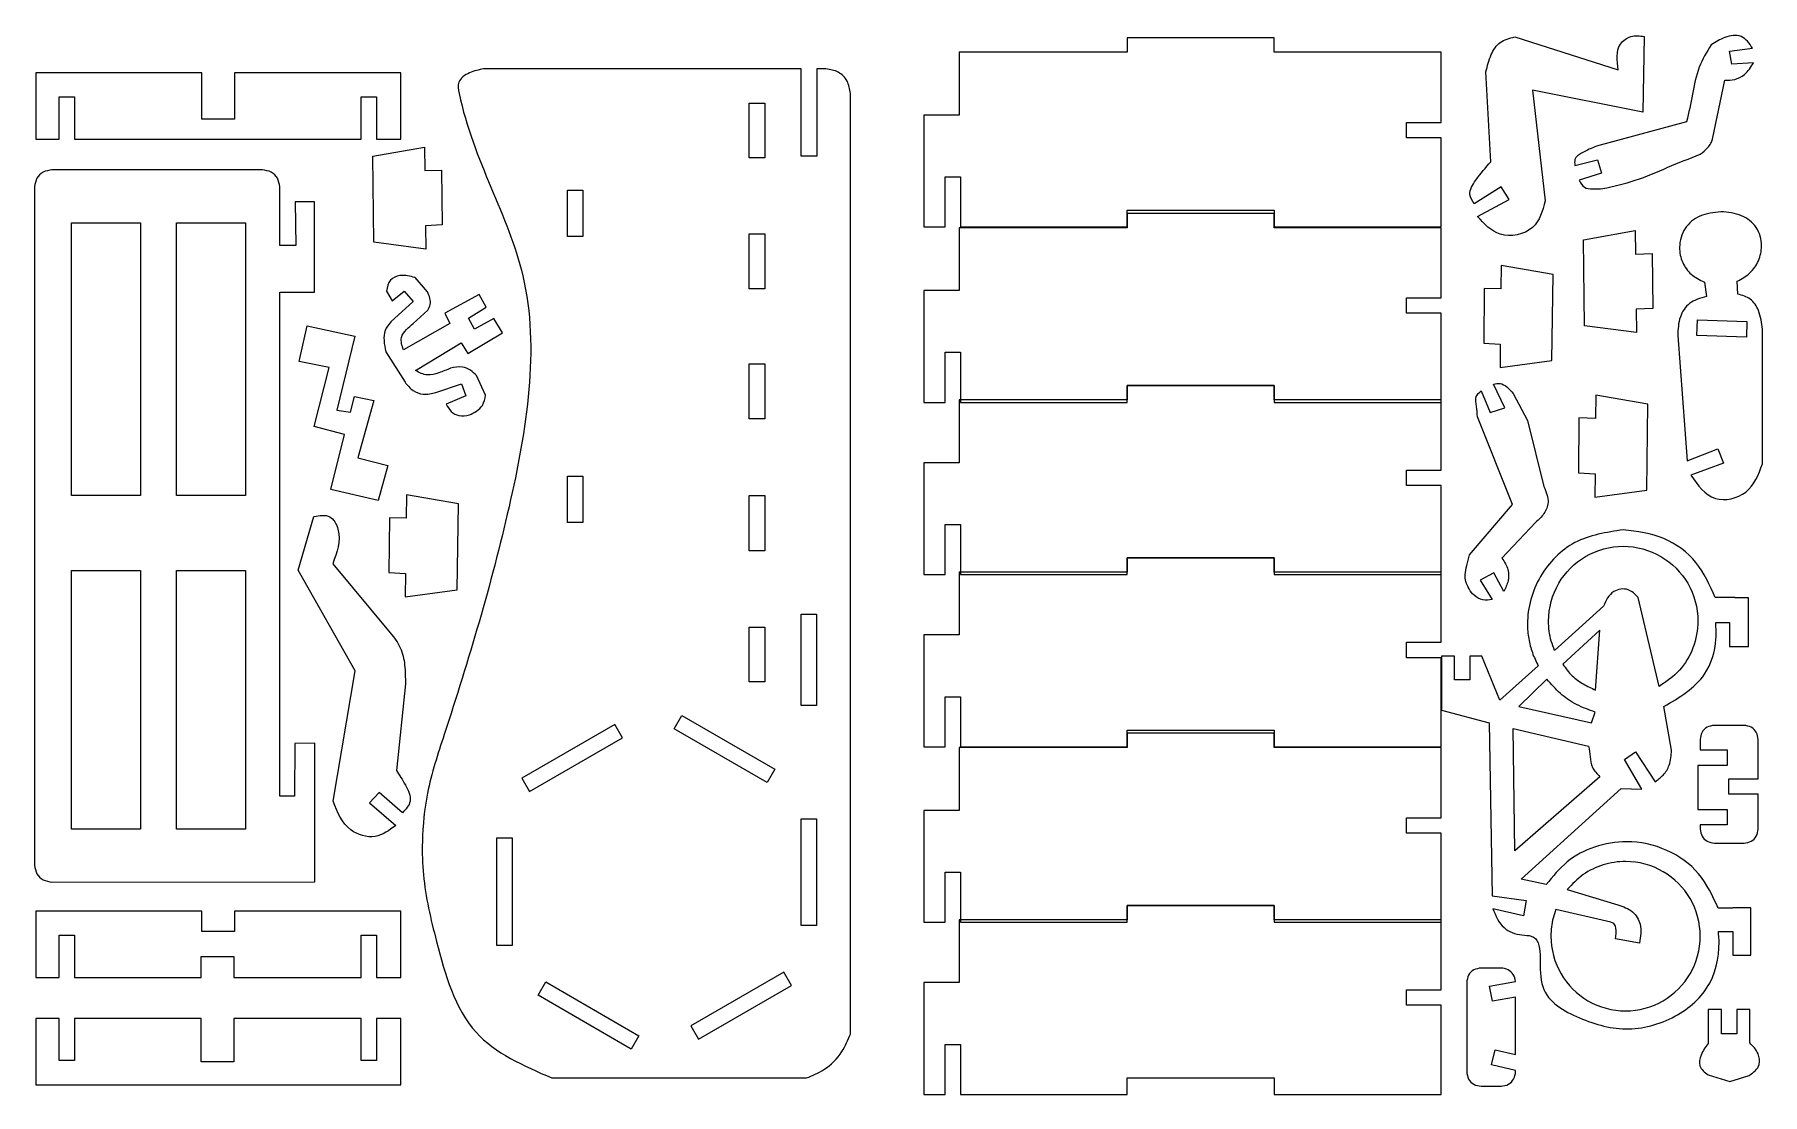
# Model space of a CAD drawing. Extents: x 321 to 621, y 1 to 185.
import ezdxf

# ---------------------------------------------------------------- set-up
doc = ezdxf.new("R2010")
doc.units = 0
doc.layers.get('0').update_dxf_attribs({"linetype": 'CONTINUOUS'})

msp = doc.modelspace()

# ---------------------------------------------------------------- linework, layer by layer
at = {"color": 1}
for points in [[(510.925911, 184.428816), (510.925911, 181.941704), (481.698272, 181.941704), (481.698272, 171.02326), (475.586383, 171.02326), (475.586383, 151.602815), (479.264105, 151.602815), (479.264105, 160.298816), (481.945216, 160.298816), (481.945216, 151.602815), (510.925911, 151.602815), (510.925911, 154.51326), (536.449383, 154.51326), (536.449383, 151.602815), (565.491799, 151.602815), (565.491799, 167.080954), (559.468133, 167.080954), (559.468133, 169.75326), (565.491799, 169.75326), (565.491799, 181.941704), (536.449383, 181.941704), (536.449383, 184.428816), (510.925911, 184.428816)], [(578.266362, 184.604894), (596.274398, 178.875049)], [(600.776407, 184.686739), (600.530845, 171.508118)], [(612.399786, 183.213341), (612.399786, 183.213341)], [(619.766717, 180.102885), (616.001393, 179.857296), (615.592114, 182.14925), (619.603, 182.640374)], [(321.2373, 178.361038), (321.2373, 166.842815), (325.311883, 166.842815), (325.311883, 174.180593), (327.98416, 174.180593), (327.98416, 166.842815), (377.805216, 166.842815), (377.805216, 174.180593), (380.477494, 174.180593), (380.477494, 166.842815), (384.719661, 166.842815), (384.719661, 178.361038), (355.791883, 178.361038), (355.791883, 170.308871), (350.120966, 170.308871), (350.120966, 178.361038), (321.2373, 178.361038)], [(458.564855, 179.048926), (456.959716, 179.048926), (456.959716, 163.870677), (454.278605, 163.870677), (454.278605, 179.048926), (399.077716, 179.048926)], [(574.09176, 162.913379), (573.27323, 178.547643)], [(462.815827, 11.391307), (462.815827, 174.797982)], [(600.530845, 171.508118), (581.376846, 175.355287), (583.586929, 156.119443)], [(612.645347, 166.84242), (614.773557, 177.074246)], [(445.249131, 173.091272), (447.924569, 173.091272), (447.924569, 163.610524), (445.249131, 163.610524), (445.249131, 173.091272)], [(608.143338, 169.871032), (592.509074, 165.614584)], [(379.991592, 148.930114), (379.800527, 163.872765), (388.812419, 165.440764), (388.885853, 161.380291), (391.774821, 161.481976), (391.861943, 151.943147), (388.969843, 151.798113), (389.016635, 147.743878), (379.991592, 148.930114)], [(588.743778, 162.258539), (592.672791, 163.240813), (593.327631, 160.948858), (589.480462, 159.72105)], [(360.629764, 161.50255), (324.066267, 161.502776)], [(321.038248, 158.567467), (321.038248, 40.725908)], [(324.066267, 37.790628), (369.734705, 37.808408), (369.734705, 61.890966), (366.268903, 61.858144), (366.215563, 52.684962), (363.655469, 52.684962), (363.655469, 140.245234), (369.674422, 140.245234), (369.674422, 155.951154), (366.319816, 155.939865), (366.417183, 148.397053), (363.655469, 148.397053), (363.655469, 158.567241)], [(413.640242, 157.991282), (416.31568, 157.991282), (416.31568, 149.926444), (413.640242, 149.926444), (413.640242, 157.991282)], [(571.799833, 153.418238), (577.284116, 156.365005), (575.892563, 158.575087), (571.226865, 155.62832)], [(510.925911, 153.948816), (510.925911, 151.461704), (481.698272, 151.461704), (481.698272, 140.54326), (475.586383, 140.54326), (475.586383, 121.122815), (479.264105, 121.122815), (479.264105, 129.818816), (481.945216, 129.818816), (481.945216, 121.122815), (510.925911, 121.122815), (510.925911, 124.03326), (536.449383, 124.03326), (536.449383, 121.122815), (565.491799, 121.122815), (565.491799, 136.600954), (559.468133, 136.600954), (559.468133, 139.27326), (565.491799, 139.27326), (565.491799, 151.461704), (536.449383, 151.461704), (536.449383, 153.948816), (510.925911, 153.948816)], [(614.078133, 154.239843), (614.078133, 154.239843)], [(327.449688, 152.288756), (339.429005, 152.288756), (339.429005, 104.962291), (327.449688, 104.962291), (327.449688, 152.288756)], [(345.701281, 152.288756), (357.680627, 152.288756), (357.680627, 104.962291), (345.701281, 104.962291), (345.701281, 152.288756)], [(445.249131, 150.37196), (447.924569, 150.37196), (447.924569, 140.820402), (445.249131, 140.820402), (445.249131, 150.37196)], [(590.388541, 134.437721), (590.197476, 149.380372), (599.209368, 150.94837), (599.282802, 146.887898), (602.17177, 146.989583), (602.258892, 137.450754), (599.366792, 137.30572), (599.413584, 133.251485), (590.388541, 134.437721)], [(584.745846, 128.375023), (584.93691, 143.317674), (575.925019, 144.885672), (575.851584, 140.8252), (572.962617, 140.926885), (572.875523, 131.388056), (575.767595, 131.243022), (575.720803, 127.188787), (584.745846, 128.375023)], [(389.340118, 140.317878), (387.181767, 142.803239)], [(611.220633, 142.00726), (611.582244, 139.502538)], [(617.067939, 139.90826), (616.900355, 142.148371)], [(382.211044, 140.448659), (383.192105, 138.748158), (385.285065, 140.448659), (386.854756, 138.617348), (382.930485, 135.085506)], [(387.247186, 126.648331), (395.161121, 131.488273), (396.338411, 129.591542), (402.355614, 133.188775), (400.851314, 135.674165), (397.515673, 133.842825), (396.469221, 135.739556), (399.543214, 137.636287), (398.300533, 139.860028), (392.34872, 136.589807)], [(392.34872, 136.589807), (393.198999, 134.823886), (385.154255, 130.245592)], [(386.854756, 134.823886), (389.405537, 137.113047)], [(610.025563, 135.438487), (618.615335, 135.144507), (618.52381, 132.470632), (609.934066, 132.764615), (610.025563, 135.438487)], [(368.410716, 134.431428), (376.71708, 132.600116), (373.541911, 119.789569), (375.962757, 119.391834), (376.661144, 122.124986), (379.977678, 121.462188), (377.23953, 111.474343), (382.460133, 110.155349), (380.772162, 104.08379), (372.531188, 105.980521), (374.927876, 115.523357), (369.601665, 116.914543), (372.252833, 127.182634), (367.033584, 128.208907), (368.410716, 134.431428)], [(606.590439, 132.711594), (608.222022, 110.936371), (613.548966, 113.061871), (614.527939, 110.530677), (608.883494, 108.47576)], [(621.318911, 110.442482), (621.318911, 133.858093)], [(382.080234, 129.918553), (385.415875, 124.62079)], [(445.249131, 127.792545), (447.924569, 127.792545), (447.924569, 118.240988), (445.249131, 118.240988), (445.249131, 127.792545)], [(390.779028, 122.854898), (395.226512, 124.359199), (396.011372, 122.266239), (392.544949, 120.827357)], [(399.412404, 122.397049), (397.842712, 125.79808)], [(510.925911, 124.03326), (510.925911, 121.546149), (481.698272, 121.546149), (481.698272, 110.627705), (475.586383, 110.627705), (475.586383, 91.20726), (479.264105, 91.20726), (479.264105, 99.90326), (481.945216, 99.90326), (481.945216, 91.20726), (510.925911, 91.20726), (510.925911, 94.117705), (536.449383, 94.117705), (536.449383, 91.20726), (565.491799, 91.20726), (565.491799, 106.685399), (559.468133, 106.685399), (559.468133, 109.357705), (565.491799, 109.357705), (565.491799, 121.546149), (536.449383, 121.546149), (536.449383, 124.03326), (510.925911, 124.03326)], [(572.454673, 123.132012), (574.009915, 119.366688)], [(574.009915, 119.366688), (576.547403, 120.185217), (574.582911, 124.277975)], [(578.020801, 122.64086), (580.476445, 117.975163), (583.341367, 106.515501)], [(601.201716, 105.856484), (601.39278, 120.799135), (592.380888, 122.367133), (592.307454, 118.306661), (589.418486, 118.408346), (589.331364, 108.869517), (592.223465, 108.724483), (592.176672, 104.670248), (601.201716, 105.856484)], [(570.408308, 94.646561), (577.857084, 103.405017), (571.799833, 118.630003)], [(413.640242, 108.318224), (416.31568, 108.318224), (416.31568, 100.253413), (413.640242, 100.253413), (413.640242, 108.318224)], [(394.493101, 88.534559), (394.684165, 103.47721), (385.672274, 105.045208), (385.598839, 100.984736), (382.709843, 101.08642), (382.62275, 91.547592), (385.51485, 91.402558), (385.468058, 87.348314), (394.493101, 88.534559)], [(445.249131, 104.933279), (447.924569, 104.933279), (447.924569, 95.31094), (445.249131, 95.31094), (445.249131, 104.933279)], [(372.923618, 51.82568), (376.782471, 74.455613), (366.840996, 91.983992), (369.588006, 101.271417)], [(581.949814, 100.294533), (576.05628, 94.073565)], [(597.135825, 98.986038), (597.135966, 98.986038)], [(372.858228, 93.095863), (382.865094, 81.061447)], [(510.925911, 94.117705), (510.925911, 91.630593), (481.698272, 91.630593), (481.698272, 80.712141), (475.586383, 80.712141), (475.586383, 61.291696), (479.264105, 61.291696), (479.264105, 69.987696), (481.945216, 69.987696), (481.945216, 61.291696), (510.925911, 61.291696), (510.925911, 64.202141), (536.449383, 64.202141), (536.449383, 61.291696), (565.491799, 61.291696), (565.491799, 76.769835), (559.468133, 76.769835), (559.468133, 79.442141), (565.491799, 79.442141), (565.491799, 91.630593), (536.449383, 91.630593), (536.449383, 94.117705), (510.925911, 94.117705)], [(327.449688, 91.909598), (339.429005, 91.909598), (339.429005, 46.993274), (327.449688, 46.993274), (327.449688, 91.909598)], [(345.701281, 91.909598), (357.680627, 91.909598), (357.680627, 46.993274), (345.701281, 46.993274), (345.701281, 91.909598)], [(576.383714, 88.261904), (574.664755, 91.536077), (572.290956, 90.226396), (574.337349, 86.870371)], [(603.368138, 71.761378), (599.746155, 87.207739)], [(613.213686, 82.864085), (615.60377, 82.864085), (615.60377, 78.701307), (618.902242, 78.701307), (618.902242, 87.150307), (616.529797, 87.150307), (616.529797, 87.212057), (613.125492, 87.212057)], [(454.280242, 84.33023), (456.95568, 84.33023), (456.95568, 68.477807), (454.280242, 68.477807), (454.280242, 84.33023)], [(593.668725, 85.702846), (585.19901, 78.021406)], [(445.249131, 82.072536), (447.924569, 82.072536), (447.924569, 72.591761), (445.249131, 72.591761), (445.249131, 82.072536)], [(592.304434, 71.133772), (593.08207, 81.549804), (586.640658, 75.615038)], [(582.336938, 75.358724), (575.678272, 69.37914), (572.53855, 77.016779), (570.457161, 77.016779), (570.457161, 72.915752), (567.784855, 72.915752), (567.784855, 77.016779), (565.535911, 77.016779), (565.535911, 67.641696), (573.843827, 65.428029), (574.337716, 35.397807), (580.264383, 34.559974), (579.796938, 31.949418), (574.461188, 33.166502)], [(385.481266, 72.231871), (383.911574, 57.188834)], [(583.83249, 73.03691), (579.003047, 68.289339), (591.608672, 65.424417)], [(592.304434, 71.133772), (592.304434, 71.133772)], [(432.17242, 64.403534), (433.510154, 66.720522), (449.691224, 57.378374), (448.35349, 55.061386), (432.17242, 64.403534)], [(591.608672, 65.424417), (592.263512, 67.307093)], [(605.523131, 60.700807), (604.17377, 68.26789)], [(423.231, 62.851905), (421.893266, 65.168949), (405.712196, 55.826801), (407.04993, 53.509757), (423.231, 62.851905)], [(510.925911, 63.637696), (510.925911, 61.150585), (481.698272, 61.150585), (481.698272, 50.232141), (475.586383, 50.232141), (475.586383, 30.811696), (479.264105, 30.811696), (479.264105, 39.507696), (481.945216, 39.507696), (481.945216, 30.811696), (510.925911, 30.811696), (510.925911, 33.722141), (536.449383, 33.722141), (536.449383, 30.811696), (565.491799, 30.811696), (565.491799, 46.289835), (559.468133, 46.289835), (559.468133, 48.962141), (565.491799, 48.962141), (565.491799, 61.150585), (536.449383, 61.150585), (536.449383, 63.637696), (510.925911, 63.637696)], [(593.08207, 56.092993), (578.266362, 43.241807), (578.020801, 64.442171), (591.117549, 61.413531)], [(618.126272, 65.01353), (612.961916, 65.01353)], [(583.756742, 37.382196), (579.373464, 38.281779), (596.774242, 54.050946), (600.337297, 53.936307), (597.321047, 59.095668), (599.261325, 60.436224), (602.647992, 55.206307)], [(610.51011, 62.561696), (610.51011, 60.744918), (615.180578, 60.744918), (615.180578, 58.063807), (610.109383, 58.063807), (610.109383, 50.417335), (615.180578, 50.417335), (615.180578, 47.745029), (610.51011, 47.745029), (610.51011, 47.004196)], [(620.586883, 47.004196), (620.586883, 53.071974), (615.480439, 53.071974), (615.480439, 55.744279), (620.586883, 55.744279), (620.586883, 62.561696)], [(384.958026, 49.798139), (380.902944, 53.329981), (379.267833, 51.56406), (383.846155, 47.639788)], [(454.280242, 48.770314), (456.95568, 48.770314), (456.95568, 30.227609), (454.280242, 30.227609), (454.280242, 48.770314)], [(401.364055, 45.454344), (404.039493, 45.454344), (404.039493, 26.770048), (401.364055, 26.770048), (401.364055, 45.454344)], [(612.961916, 44.552418), (618.126272, 44.552418)], [(587.390522, 36.498304), (596.192554, 33.82851)], [(510.925911, 33.722141), (510.925911, 31.235029), (481.698272, 31.235029), (481.698272, 20.316585), (475.586383, 20.316585), (475.586383, 0.89614), (479.264105, 0.89614), (479.264105, 9.592141), (481.945216, 9.592141), (481.945216, 0.89614), (510.925911, 0.89614), (510.925911, 3.806585), (536.449383, 3.806585), (536.449383, 0.89614), (565.491799, 0.89614), (565.491799, 16.374279), (559.468133, 16.374279), (559.468133, 19.046585), (565.491799, 19.046585), (565.491799, 31.235029), (536.449383, 31.235029), (536.449383, 33.722141), (510.925911, 33.722141)], [(613.69877, 29.21539), (616.185853, 29.21539), (616.185853, 25.105529), (619.307936, 25.105529), (619.307936, 33.325252), (616.185853, 33.325252), (616.185853, 33.26353), (613.619381, 33.26353)], [(321.2373, 32.734363), (321.2373, 21.21614), (325.311883, 21.21614), (325.311883, 28.553918), (327.98416, 28.553918), (327.98416, 21.21614), (349.988688, 21.21614), (349.988688, 24.876224), (355.668411, 24.876224), (355.668411, 21.21614), (377.805216, 21.21614), (377.805216, 28.553918), (380.477494, 28.553918), (380.477494, 21.21614), (384.719661, 21.21614), (384.719661, 32.734363), (355.791883, 32.734363), (355.791883, 29.197752), (350.120966, 29.197752), (350.120966, 32.734363), (321.2373, 32.734363)], [(594.964718, 30.799899), (585.393913, 33.026181)], [(599.957878, 27.198292), (595.783275, 27.934976)], [(435.065255, 12.787461), (436.40296, 10.470444), (452.584058, 19.812593), (451.246325, 22.129609), (435.065255, 12.787461)], [(575.889938, 22.856585), (572.450355, 22.856585)], [(426.055197, 11.094156), (424.717464, 8.777168), (408.536394, 18.119316), (409.874127, 20.436304), (426.055197, 11.094156)], [(569.91916, 20.32539), (569.91916, 4.856085)], [(578.429938, 4.856085), (578.429938, 5.058918), (574.258327, 6.03789), (574.866883, 8.639641), (578.429938, 7.810585), (578.429938, 17.820668), (574.390633, 17.07103), (573.905549, 19.708029), (578.421105, 20.537057)], [(611.90855, 15.659918), (611.90855, 9.759696)], [(619.11405, 9.84789), (619.11405, 15.659918), (616.873911, 15.659918), (616.873911, 11.400113), (614.201605, 11.400113), (614.201605, 15.659918), (611.90855, 15.659918)], [(321.2373, 14.107696), (321.2373, 2.589474), (384.719661, 2.589474), (384.719661, 14.107696), (380.477494, 14.107696), (380.477494, 6.769918), (377.805216, 6.769918), (377.805216, 14.107696), (355.668411, 14.107696), (355.668411, 6.584696), (349.988688, 6.584696), (349.988688, 14.107696), (327.98416, 14.107696), (327.98416, 6.769918), (325.311883, 6.769918), (325.311883, 14.107696), (321.2373, 14.107696)], [(410.93105, 3.75364), (455.178188, 3.75364)], [(611.90855, 4.282807), (615.674466, 3.136307), (619.025855, 4.194641)], [(572.450355, 2.316085), (575.889938, 2.316085)]]:
    msp.add_lwpolyline(points, dxfattribs=at)
for points, knots in [([(573.27323, 178.547643), (573.513134, 179.551469), (573.957362, 181.410243), (575.57796, 183.952586), (577.367146, 184.38671), (578.266362, 184.604894)], [0, 0, 0, 0, 3.112454, 5.763301, 8.441693, 8.441693, 8.441693, 8.441693]), ([(596.274398, 178.875049), (596.046196, 180.512644), (595.706491, 182.950393), (598.436538, 184.98529), (599.980983, 184.788229), (600.776407, 184.686739)], [0, 0, 0, 0, 4.509864, 6.713456, 9.053565, 9.053565, 9.053565, 9.053565]), ([(612.399786, 183.213341), (611.623199, 181.955134), (609.99418, 179.315838), (609.217909, 174.6091), (608.503275, 171.458087), (608.143338, 169.871032)], [0, 0, 0, 0, 4.394145, 9.217439, 14.111971, 14.111971, 14.111971, 14.111971]), ([(619.603, 182.640374), (619.021378, 183.492194), (617.868453, 185.18072), (614.685368, 184.689774), (613.155107, 183.701261), (612.399786, 183.213341)], [0, 0, 0, 0, 2.856308, 5.661933, 8.396538, 8.396538, 8.396538, 8.396538]), ([(399.077716, 179.048926), (398.254678, 178.888124), (396.640268, 178.572706), (394.392748, 177.023621), (396.927848, 163.60422), (410.774199, 142.330659), (404.178842, 101.852568), (395.475989, 73.141388), (389.119971, 53.997206), (388.315968, 45.723879), (388.541121, 37.009537), (391.194223, 25.879325), (395.563066, 10.442547), (406.004967, 5.897715), (410.93105, 3.75364)], [0, 0, 0, 0, 2.56712, 5.035474, 6.959541, 40.523157, 80.728462, 121.869083, 132.457562, 140.900847, 146.683132, 158.467118, 175.687424, 191.066584, 191.066584, 191.066584, 191.066584]), ([(462.815827, 174.797982), (462.699601, 175.543753), (462.470791, 177.011923), (460.778798, 178.703896), (459.310627, 178.932702), (458.564855, 179.048926)], [0, 0, 0, 0, 2.224707, 4.379694, 6.604406, 6.604406, 6.604406, 6.604406]), ([(614.773557, 177.074246), (615.357253, 177.082142), (616.573186, 177.09859), (618.497382, 178.093145), (619.30217, 179.367368), (619.766717, 180.102885)], [0, 0, 0, 0, 1.737039, 3.618533, 6.187416, 6.187416, 6.187416, 6.187416]), ([(592.509074, 165.614584), (591.65028, 165.275705), (590.309644, 164.746691), (588.559396, 163.560766), (588.691614, 162.626955), (588.743778, 162.258539)], [0, 0, 0, 0, 2.86843, 4.477819, 5.526512, 5.526512, 5.526512, 5.526512]), ([(610.517138, 164.223059), (610.955696, 164.572133), (611.660791, 165.13336), (612.379184, 166.05244), (612.566876, 166.609514), (612.645347, 166.84242)], [0, 0, 0, 0, 1.680107, 2.701204, 3.434836, 3.434836, 3.434836, 3.434836]), ([(571.226865, 155.62832), (570.881599, 156.160295), (570.019612, 157.488418), (571.799055, 160.258706), (573.224821, 161.909569), (574.09176, 162.913379)], [0, 0, 0, 0, 1.778787, 4.440898, 8.570776, 8.570776, 8.570776, 8.570776]), ([(593.573193, 158.247653), (595.476155, 158.669111), (599.364183, 159.530211), (604.853969, 162.006845), (608.629146, 163.484216), (610.517138, 164.223059)], [0, 0, 0, 0, 5.83133, 11.914256, 17.999778, 17.999778, 17.999778, 17.999778]), ([(324.066267, 161.502776), (323.536303, 161.423652), (322.499955, 161.268926), (321.288041, 160.107349), (321.122028, 159.083937), (321.038248, 158.567467)], [0, 0, 0, 0, 1.581807, 3.093234, 4.633061, 4.633061, 4.633061, 4.633061]), ([(363.655469, 158.567241), (363.571887, 159.083677), (363.406301, 160.106798), (362.195533, 161.268828), (361.159573, 161.423466), (360.629764, 161.50255)], [0, 0, 0, 0, 1.539691, 3.050309, 4.631533, 4.631533, 4.631533, 4.631533]), ([(589.480462, 159.72105), (589.725804, 159.247846), (590.218632, 158.2973), (591.951323, 158.146699), (593.008702, 158.212516), (593.573193, 158.247653)], [0, 0, 0, 0, 1.498174, 3.009444, 4.740255, 4.740255, 4.740255, 4.740255]), ([(583.586929, 156.119443), (583.106095, 154.375397), (582.08631, 150.676504), (575.504365, 149.347849), (572.97846, 152.123211), (571.799833, 153.418238)], [0, 0, 0, 0, 5.116767, 10.851989, 15.869281, 15.869281, 15.869281, 15.869281]), ([(614.078133, 154.239843), (612.826419, 154.10501), (610.449414, 153.848962), (607.569979, 151.494584), (606.671345, 148.293), (607.274894, 145.409673), (608.841267, 143.169091), (610.419694, 142.398354), (611.220633, 142.00726)], [0, 0, 0, 0, 3.716313, 7.057282, 10.458259, 13.13211, 15.692699, 18.330518, 18.330518, 18.330518, 18.330518]), ([(616.900355, 142.148371), (617.685245, 142.579789), (619.236068, 143.432207), (620.779914, 145.677479), (621.405563, 148.525487), (620.540348, 151.678897), (617.64919, 153.909091), (615.318712, 154.12494), (614.078133, 154.239843)], [0, 0, 0, 0, 2.657075, 5.249973, 7.884315, 11.218061, 14.454005, 18.137322, 18.137322, 18.137322, 18.137322]), ([(387.181767, 142.803239), (386.306318, 143.039576), (384.83445, 143.436922), (382.586912, 142.473589), (382.340038, 141.143593), (382.211044, 140.448659)], [0, 0, 0, 0, 2.677206, 4.501112, 6.496968, 6.496968, 6.496968, 6.496968]), ([(389.405537, 137.113047), (389.568862, 137.441352), (389.893807, 138.094534), (389.811753, 139.258657), (389.50314, 139.951754), (389.340118, 140.317878)], [0, 0, 0, 0, 1.083214, 2.155116, 3.355363, 3.355363, 3.355363, 3.355363]), ([(611.582244, 139.502538), (610.527531, 139.215813), (608.538062, 138.674976), (606.727541, 135.864635), (606.638429, 133.815256), (606.590439, 132.711594)], [0, 0, 0, 0, 3.176557, 5.991827, 9.27728, 9.27728, 9.27728, 9.27728]), ([(621.318911, 133.858093), (621.180472, 134.943084), (620.938447, 136.839915), (619.407413, 139.283927), (617.829746, 139.704957), (617.067939, 139.90826)], [0, 0, 0, 0, 3.279945, 5.734155, 8.025769, 8.025769, 8.025769, 8.025769]), ([(382.930485, 135.085506), (382.554535, 134.617409), (381.802079, 133.680521), (381.690647, 131.767563), (381.945798, 130.556598), (382.080234, 129.918553)], [0, 0, 0, 0, 1.760469, 3.523547, 5.48704, 5.48704, 5.48704, 5.48704]), ([(385.154255, 130.245592), (384.902416, 130.989705), (384.469933, 132.267572), (385.626906, 133.827448), (386.442333, 134.489192), (386.854756, 134.823886)], [0, 0, 0, 0, 2.195139, 3.769718, 5.381097, 5.381097, 5.381097, 5.381097]), ([(393.329809, 127.040761), (392.665922, 126.773306), (391.371269, 126.251738), (389.207495, 125.603422), (387.911328, 126.294322), (387.247186, 126.648331)], [0, 0, 0, 0, 2.171672, 4.234999, 6.403174, 6.403174, 6.403174, 6.403174]), ([(397.842712, 125.79808), (397.508644, 126.123025), (396.818722, 126.794104), (395.218371, 127.474104), (394.026012, 127.20051), (393.329809, 127.040761)], [0, 0, 0, 0, 1.395595, 2.882205, 4.9682, 4.9682, 4.9682, 4.9682]), ([(385.415875, 124.62079), (385.837923, 124.093849), (386.656035, 123.072407), (388.694483, 122.329707), (390.045711, 122.670142), (390.779028, 122.854898)], [0, 0, 0, 0, 1.999548, 3.875989, 6.10289, 6.10289, 6.10289, 6.10289]), ([(571.799833, 118.630003), (571.760364, 119.216831), (571.683829, 120.354775), (571.277714, 122.114166), (572.094782, 122.820775), (572.454673, 123.132012)], [0, 0, 0, 0, 1.80523, 3.500598, 4.835198, 4.835198, 4.835198, 4.835198]), ([(574.582911, 124.277975), (574.970331, 124.366377), (575.788454, 124.553058), (577.039151, 123.796574), (577.667276, 123.057071), (578.020801, 122.64086)], [0, 0, 0, 0, 1.152464, 2.433686, 4.083146, 4.083146, 4.083146, 4.083146]), ([(392.544949, 120.827357), (392.80845, 120.363454), (393.318864, 119.464849), (394.860115, 118.619025), (395.979884, 118.819567), (396.600003, 118.930626)], [0, 0, 0, 0, 1.581836, 3.064103, 4.903749, 4.903749, 4.903749, 4.903749]), ([(396.600003, 118.930626), (397.018525, 119.133626), (397.866905, 119.545123), (399.095681, 120.641137), (399.297907, 121.762279), (399.412404, 122.397049)], [0, 0, 0, 0, 1.399577, 2.837065, 4.713143, 4.713143, 4.713143, 4.713143]), ([(608.883494, 108.47576), (610.101311, 106.729355), (612.441372, 103.373601), (619.282706, 104.954985), (620.628871, 108.582849), (621.318911, 110.442482)], [0, 0, 0, 0, 5.868664, 11.276761, 16.964409, 16.964409, 16.964409, 16.964409]), ([(583.341367, 106.515501), (583.73507, 105.592898), (584.409421, 104.012623), (583.461109, 101.696337), (582.454313, 100.762482), (581.949814, 100.294533)], [0, 0, 0, 0, 2.878311, 4.930096, 6.990878, 6.990878, 6.990878, 6.990878]), ([(369.588006, 101.271417), (370.589215, 101.458505), (372.537692, 101.822601), (374.642064, 97.850553), (373.592113, 95.051984), (372.858228, 93.095863)], [0, 0, 0, 0, 2.750301, 5.352426, 11.394432, 11.394432, 11.394432, 11.394432]), ([(597.135966, 98.986038), (594.204055, 98.538609), (588.448074, 97.660207), (582.068881, 91.175604), (580.237714, 84.618863), (580.6344, 80.075529), (581.253708, 77.615404), (581.976837, 76.108918), (582.336938, 75.358724)], [0, 0, 0, 0, 8.696311, 17.072755, 25.641972, 28.197718, 30.709412, 33.20086, 33.20086, 33.20086, 33.20086]), ([(585.19901, 78.021406), (584.993118, 78.556689), (584.577858, 79.636288), (584.234333, 81.362551), (583.990569, 84.797285), (585.369818, 89.939937), (590.332105, 94.889419), (597.125337, 96.731324), (603.918528, 94.890333), (608.880938, 89.936379), (610.526108, 83.816216), (609.52, 78.468318), (607.138117, 74.366851), (604.622835, 72.628513), (603.368138, 71.761378)], [0, 0, 0, 0, 1.718079, 3.465153, 5.254287, 12.037843, 18.620207, 25.403763, 32.18733, 38.76969, 45.553244, 50.268958, 54.81988, 59.349547, 59.349547, 59.349547, 59.349547]), ([(613.125492, 87.212057), (612.174365, 89.349983), (610.271608, 93.626965), (604.293702, 98.077906), (599.553114, 98.679353), (597.135825, 98.986038)], [0, 0, 0, 0, 6.943868, 13.891407, 21.120007, 21.120007, 21.120007, 21.120007]), ([(569.753468, 89.980835), (569.703232, 90.370226), (569.582755, 91.304081), (569.944131, 92.869747), (570.244936, 94.021194), (570.408308, 94.646561)], [0, 0, 0, 0, 1.170264, 2.80658, 4.751721, 4.751721, 4.751721, 4.751721]), ([(576.05628, 94.073565), (576.470493, 93.429212), (577.239083, 92.233585), (577.239823, 90.059072), (576.672512, 88.868156), (576.383714, 88.261904)], [0, 0, 0, 0, 2.256545, 4.187122, 6.188988, 6.188988, 6.188988, 6.188988]), ([(574.337349, 86.870371), (573.801925, 86.801023), (572.684883, 86.656344), (570.749325, 87.687478), (570.133311, 89.106094), (569.753468, 89.980835)], [0, 0, 0, 0, 1.592314, 3.322002, 6.103942, 6.103942, 6.103942, 6.103942]), ([(599.746155, 87.207739), (599.211731, 87.770542), (598.071727, 88.971081), (594.966203, 88.494093), (594.130258, 86.695736), (593.668725, 85.702846)], [0, 0, 0, 0, 2.229067, 4.75492, 7.868511, 7.868511, 7.868511, 7.868511]), ([(604.17377, 68.26789), (606.879972, 69.850523), (611.497354, 72.550847), (613.401546, 78.824529), (613.25822, 81.906468), (613.213686, 82.864085)], [0, 0, 0, 0, 9.052609, 15.445765, 18.327716, 18.327716, 18.327716, 18.327716]), ([(382.865094, 81.061447), (383.516566, 80.240572), (384.815967, 78.603285), (385.472218, 75.431267), (385.478193, 73.318203), (385.481266, 72.231871)], [0, 0, 0, 0, 3.103771, 6.190667, 9.456746, 9.456746, 9.456746, 9.456746]), ([(586.640658, 75.615038), (587.140079, 74.914143), (588.106022, 73.558524), (590.15957, 72.164301), (591.591094, 71.476506), (592.304434, 71.133772)], [0, 0, 0, 0, 2.562069, 4.955364, 7.332522, 7.332522, 7.332522, 7.332522]), ([(592.263512, 67.307093), (591.158732, 67.701286), (588.984397, 68.477103), (586.099138, 70.457008), (584.591222, 72.173319), (583.83249, 73.03691)], [0, 0, 0, 0, 3.50932, 6.906743, 10.347469, 10.347469, 10.347469, 10.347469]), ([(612.961916, 65.01353), (612.5279, 64.94662), (611.675158, 64.815159), (610.674307, 63.847802), (610.565204, 62.993231), (610.51011, 62.561696)], [0, 0, 0, 0, 1.297517, 2.549322, 3.826277, 3.826277, 3.826277, 3.826277]), ([(620.586883, 62.561696), (620.519515, 62.992522), (620.386876, 63.840763), (619.406027, 64.815407), (618.557501, 64.94677), (618.126272, 65.01353)], [0, 0, 0, 0, 1.284937, 2.529872, 3.816372, 3.816372, 3.816372, 3.816372]), ([(591.117549, 61.413531), (591.208616, 60.795305), (591.390276, 59.562069), (591.589599, 57.541818), (592.56855, 56.591496), (593.08207, 56.092993)], [0, 0, 0, 0, 1.890207, 3.770585, 5.845247, 5.845247, 5.845247, 5.845247]), ([(602.647992, 55.206307), (603.148038, 55.567932), (604.192452, 56.323235), (605.359747, 58.245641), (605.463909, 59.810883), (605.523131, 60.700807)], [0, 0, 0, 0, 1.841314, 3.845833, 6.487362, 6.487362, 6.487362, 6.487362]), ([(383.911574, 57.188834), (384.441625, 56.377611), (385.489443, 54.773969), (386.872967, 51.867271), (385.555552, 50.443779), (384.958026, 49.798139)], [0, 0, 0, 0, 2.99684, 5.924218, 8.354023, 8.354023, 8.354023, 8.354023]), ([(383.846155, 47.639788), (382.694149, 46.785143), (380.330337, 45.031488), (374.996303, 46.608373), (373.680628, 49.920156), (372.923618, 51.82568)], [0, 0, 0, 0, 4.120251, 8.454383, 14.327266, 14.327266, 14.327266, 14.327266]), ([(610.51011, 47.004196), (610.57675, 46.573557), (610.70783, 45.726485), (611.684203, 44.750133), (612.531276, 44.619056), (612.961916, 44.552418)], [0, 0, 0, 0, 1.284292, 2.52622, 3.810517, 3.810517, 3.810517, 3.810517]), ([(618.126272, 44.552418), (618.557501, 44.61918), (619.406023, 44.750547), (620.386864, 45.725168), (620.519512, 46.573387), (620.586883, 47.004196)], [0, 0, 0, 0, 1.286502, 2.531431, 3.816317, 3.816317, 3.816317, 3.816317]), ([(613.619381, 33.26353), (612.650761, 35.372569), (610.712087, 39.593773), (604.778687, 43.779464), (598.206823, 45.207374), (592.137136, 44.171252), (587.16916, 41.5808), (584.889272, 38.775649), (583.756742, 37.382196)], [0, 0, 0, 0, 6.860045, 13.730257, 20.878529, 26.503654, 31.913905, 37.254232, 37.254232, 37.254232, 37.254232]), ([(321.038248, 40.725908), (321.122026, 40.209436), (321.288035, 39.186024), (322.499961, 38.024464), (323.536304, 37.869747), (324.066267, 37.790628)], [0, 0, 0, 0, 1.539832, 3.051245, 4.633049, 4.633049, 4.633049, 4.633049]), ([(585.393913, 33.026181), (585.230736, 32.533198), (584.902479, 31.541487), (584.627453, 29.981019), (584.416551, 26.664566), (585.779095, 21.583593), (590.741391, 16.634234), (597.534529, 14.792769), (604.328119, 16.631887), (609.289081, 21.592771), (611.127925, 28.386401), (609.287476, 35.179426), (604.334383, 40.142069), (598.466334, 41.717796), (593.613553, 40.952978), (590.042416, 39.269169), (588.272081, 37.419413), (587.390522, 36.498304)], [0, 0, 0, 0, 1.556289, 3.130718, 4.735887, 11.519454, 18.101818, 24.885385, 31.668953, 38.251317, 45.034884, 51.818433, 58.400791, 65.184358, 69.144794, 72.974575, 76.773261, 76.773261, 76.773261, 76.773261]), ([(574.461188, 33.166502), (574.975686, 31.929617), (575.940307, 29.610604), (578.882015, 28.533956), (583.72827, 28.536725), (581.021833, 18.770284), (589.145999, 13.984079), (597.46445, 11.461695), (606.286195, 13.770486), (613.003289, 19.73125), (613.984839, 25.75372), (613.691189, 28.691703), (613.703108, 28.953846), (613.700216, 29.128212), (613.69877, 29.21539)], [0, 0, 0, 0, 3.833929, 7.188162, 8.823027, 17.248265, 25.568149, 34.353842, 43.210212, 51.575594, 59.90286, 60.165274, 60.426893, 60.688489, 60.688489, 60.688489, 60.688489]), ([(596.192554, 33.82851), (597.105823, 33.525002), (598.841847, 32.948068), (600.439455, 30.248972), (600.131189, 28.296181), (599.957878, 27.198292)], [0, 0, 0, 0, 2.810516, 5.342475, 8.594085, 8.594085, 8.594085, 8.594085]), ([(595.783275, 27.934976), (595.865049, 28.547717), (595.983587, 29.435939), (595.625443, 30.621025), (595.151686, 30.749282), (594.964718, 30.799899)], [0, 0, 0, 0, 1.885231, 2.732811, 3.285383, 3.285383, 3.285383, 3.285383]), ([(572.450355, 22.856585), (572.005561, 22.787952), (571.130937, 22.652994), (570.122751, 21.644809), (569.987794, 20.770185), (569.91916, 20.32539)], [0, 0, 0, 0, 1.326368, 2.60811, 3.934478, 3.934478, 3.934478, 3.934478]), ([(578.421105, 20.537057), (578.324394, 20.948849), (578.133176, 21.763044), (577.145487, 22.67179), (576.313198, 22.794288), (575.889938, 22.856585)], [0, 0, 0, 0, 1.249525, 2.470558, 3.734071, 3.734071, 3.734071, 3.734071]), ([(455.178188, 3.75364), (456.217207, 4.182326), (458.636294, 5.180412), (461.389062, 7.933186), (462.387142, 10.352282), (462.815827, 11.391307)], [0, 0, 0, 0, 3.358606, 7.819649, 11.178273, 11.178273, 11.178273, 11.178273]), ([(611.90855, 9.759696), (611.433032, 9.132693), (610.584999, 8.0145), (610.095527, 5.632953), (611.275019, 4.754593), (611.90855, 4.282807)], [0, 0, 0, 0, 2.386331, 4.255764, 6.425042, 6.425042, 6.425042, 6.425042]), ([(619.025855, 4.194641), (619.77635, 4.745069), (621.08318, 5.703526), (620.667027, 8.252464), (619.668558, 9.278225), (619.11405, 9.84789)], [0, 0, 0, 0, 2.558407, 4.454933, 6.823709, 6.823709, 6.823709, 6.823709]), ([(569.91916, 4.856085), (569.98792, 4.410707), (570.123171, 3.534638), (571.129616, 2.52198), (572.00539, 2.385452), (572.450355, 2.316085)], [0, 0, 0, 0, 1.328561, 2.613309, 3.940272, 3.940272, 3.940272, 3.940272]), ([(575.889938, 2.316085), (576.335492, 2.385576), (577.212712, 2.522392), (578.223634, 3.533321), (578.360449, 4.410536), (578.429938, 4.856085)], [0, 0, 0, 0, 1.329167, 2.61691, 3.946063, 3.946063, 3.946063, 3.946063])]:
    msp.add_open_spline(points, degree=3, knots=knots, dxfattribs=at)

doc.saveas('drawing.dxf')
